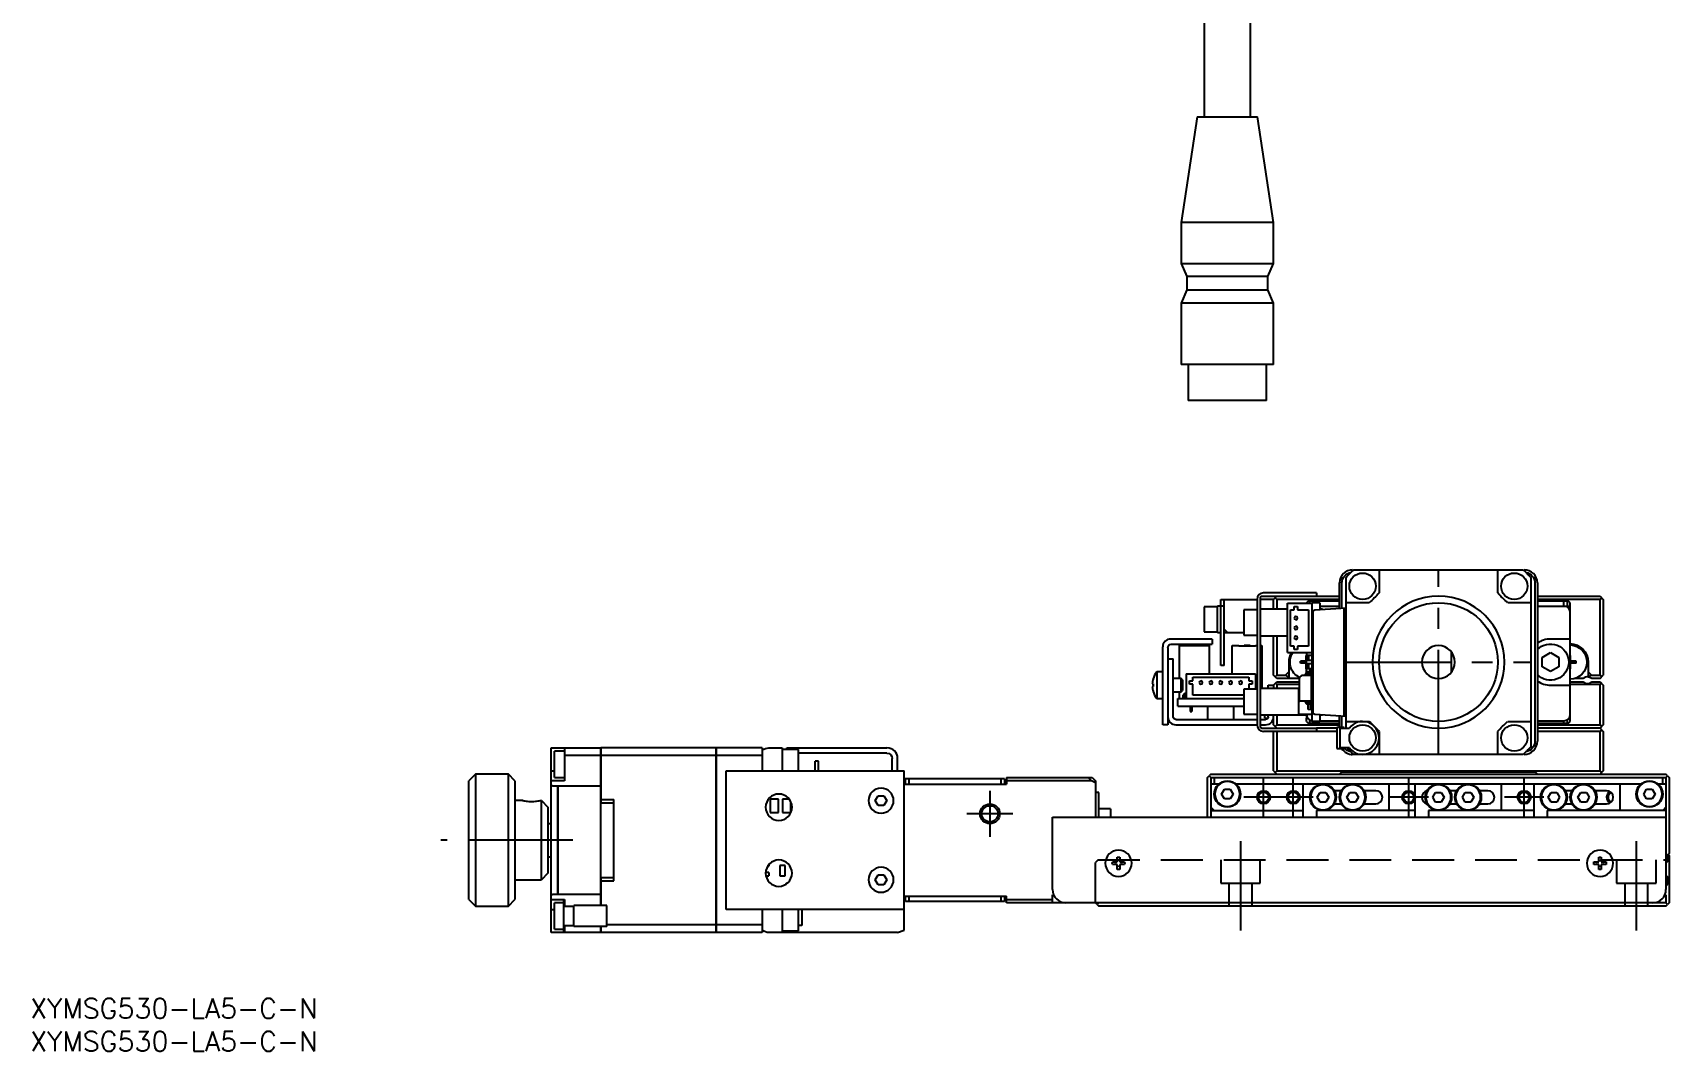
# Model space of a CAD drawing. Extents: x 0 to 434, y -8 to 339.
# Drawn here: x 0.4 to 248.5, y -8 to 146.4 of the extents above; entities that cross this region are included whole.
import ezdxf

# ---------------------------------------------------------------- set-up
doc = ezdxf.new("R2010")
doc.units = 0
doc.header["$LTSCALE"] = 0.5
doc.linetypes.add('CENTER', pattern=[50.8, 31.75, -6.35, 6.35, -6.35])
doc.linetypes.add('DASHED', pattern=[19.05, 12.7, -6.35])
for name, color, linetype in [('MSM_CENTER', 1, 'CENTER'), ('MSM_CONTINUOUS', 7, 'CONTINUOUS'), ('MSM_DASHED', 4, 'DASHED'), ('MSM_NARROW', 5, 'CONTINUOUS'), ('MSM_PART_NUMBER', 7, 'CONTINUOUS')]:
    doc.layers.add(name, color=color, linetype=linetype)
doc.styles.get("Standard").update_dxf_attribs({"font": 'txt.shx', "height": 1, "bigfont": 'bigfont.shx'})

# ---------------------------------------------------------------- blocks, each defined once
blk = doc.blocks.new('*U2')
at = {"layer": 'MSM_PART_NUMBER'}
blk.add_text('XYMSG530-LA5-C-N', height=3, dxfattribs=at).set_placement((0, -3))
blk = doc.blocks.new('*U3')
at = {"layer": 'MSM_PART_NUMBER'}
blk.add_text('XYMSG530-LA5-C-N', height=3, dxfattribs=at).set_placement((0, -8))

msp = doc.modelspace()

# ---------------------------------------------------------------- linework, layer by layer
at = {"layer": 'MSM_CENTER'}
for p, q in [((213.5, 37), (213.5, 65)), ((199.5, 51), (227.5, 51)), ((187, 27.5), (187, 33.5)), ((191.5, 27.5), (191.5, 33.5)), ((209, 27.5), (209, 33.5)), ((226.5, 27.5), (226.5, 33.5)), ((145.5, 31.5), (145.5, 24.5)), ((194.5, 30.5), (184, 30.5)), ((212, 30.5), (206, 30.5)), ((229.5, 30.5), (223.5, 30.5)), ((149, 28), (142, 28)), ((82.25, 24), (62.25, 24)), ((183.5, 23.84), (183.5, 10.3)), ((243.5, 23.84), (243.5, 10.3))]:
    msp.add_line(p, q, dxfattribs=at)
at = {"layer": 'MSM_CONTINUOUS'}
for p, q in [((178, 181.64), (178, 133.64)), ((185, 133.64), (185, 181.64)), ((176.93, 133.64), (174.5, 117.64)), ((176.93, 133.64), (186.07, 133.64)), ((188.5, 117.64), (186.07, 133.64)), ((188.5, 117.64), (174.5, 117.64)), ((174.5, 117.64), (174.5, 111.44)), ((188.5, 111.44), (188.5, 117.64)), ((174.5, 111.44), (188.5, 111.44)), ((174.5, 111.44), (175.35, 109.44)), ((187.65, 109.44), (175.35, 109.44)), ((175.35, 109.44), (175.35, 107.44)), ((187.65, 109.44), (188.5, 111.44)), ((187.65, 107.44), (187.65, 109.44)), ((175.35, 107.44), (174.5, 105.44)), ((175.35, 107.44), (187.65, 107.44)), ((188.5, 105.44), (187.65, 107.44)), ((188.5, 105.44), (174.5, 105.44)), ((174.5, 105.44), (174.5, 96.14)), ((188.5, 96.14), (188.5, 105.44)), ((188.5, 96.14), (174.5, 96.14)), ((175.55, 96.14), (175.55, 90.64)), ((187.45, 90.64), (187.45, 96.14)), ((187.45, 90.64), (175.55, 90.64)), ((200.65, 65), (226.35, 65)), ((204.5, 65), (204.5, 61.5)), ((222.5, 61.5), (222.5, 65)), ((198.5, 59.18), (198.5, 63)), ((198.88, 59.21), (198.88, 63)), ((199.5, 41), (199.5, 63.85)), ((227.5, 63.85), (227.5, 38.15)), ((228.12, 63), (228.12, 39)), ((228.5, 63), (228.5, 39)), ((180.5, 50.5), (180.5, 60.5)), ((180.5, 60.5), (186, 60.5)), ((181, 50.5), (181, 60.5)), ((186, 60.5), (186, 41.5)), ((186.5, 60.8), (186.5, 41.2)), ((188.5, 60.5), (186.5, 60.5)), ((186.7, 61), (195, 61)), ((195, 61.5), (187, 61.5)), ((188.5, 60.5), (189, 61)), ((188.5, 59), (188.5, 60.5)), ((188.75, 60.75), (189, 60.5)), ((198.5, 60.5), (189, 60.5)), ((189, 60.5), (189, 59)), ((190.6, 52.43), (190.6, 59.93)), ((190.6, 59.93), (194.3, 59.93)), ((194, 60.5), (193.5, 60)), ((193.5, 60), (193.5, 59.93)), ((194, 59.93), (194, 60.3)), ((194, 60.3), (198.5, 60.3)), ((195.5, 60), (194.3, 60)), ((194.3, 60), (194.3, 42)), ((194.5, 60.3), (194.5, 60)), ((195, 61.5), (195, 61)), ((195, 61), (198.5, 61)), ((195.5, 60), (195.5, 58.97)), ((203, 60), (199.5, 60)), ((227.5, 60), (224, 60)), ((228.5, 61), (238, 61)), ((238, 60.5), (228.5, 60.5)), ((228.5, 60.3), (233, 60.3)), ((232.5, 59.5), (232.5, 60.3)), ((233.5, 60), (233, 60.5)), ((233, 60.3), (233, 59.5)), ((233.5, 42), (233.5, 60)), ((238, 61), (238.5, 60.5)), ((238, 60.5), (238.25, 60.75)), ((238, 49), (238, 60.5)), ((238.5, 60.5), (238.5, 49)), ((178, 59.4), (178, 55.6)), ((180, 59.4), (178, 59.4)), ((180, 55.5), (180, 59.5)), ((181, 59.5), (180, 59.5)), ((184, 58.9), (184, 55.1)), ((186, 58.9), (184, 58.9)), ((190.6, 59), (186.5, 59)), ((191.1, 58.93), (191.65, 58.93)), ((191.1, 53.43), (191.1, 58.93)), ((191.65, 59.43), (192.15, 59.43)), ((191.65, 58.93), (191.65, 59.43)), ((192.15, 59.43), (192.15, 58.93)), ((192.15, 58.93), (193.8, 58.93)), ((193.8, 58.93), (193.8, 53.43)), ((194.5, 43.38), (194.5, 58.62)), ((194.78, 58.92), (199.5, 59.25)), ((195.5, 59.5), (198.5, 59.5)), ((195.92, 59), (195.5, 59)), ((199.2, 42.77), (199.2, 59.23)), ((228.5, 59.5), (232.5, 59.5)), ((232.5, 59.5), (233.5, 59.5)), ((178, 55.6), (180, 55.6)), ((180, 55.5), (180.5, 55.5)), ((181.5, 55.5), (181, 56)), ((181, 55.5), (184, 55.5)), ((184, 55.1), (186, 55.1)), ((186.5, 55), (190.6, 55)), ((188.5, 49), (188.5, 55)), ((189, 55), (189, 49)), ((171.7, 41.5), (171.7, 53.3)), ((172.5, 53.2), (172.5, 41.5)), ((179.2, 54.5), (172.9, 54.5)), ((173, 53.7), (179.2, 53.7)), ((174.25, 48.5), (174.25, 53.5)), ((174.25, 53.5), (178.75, 53.5)), ((178.75, 53.5), (178.75, 49.2)), ((179.2, 54.5), (179.2, 53.7)), ((182.25, 49.2), (182.25, 53.5)), ((182.25, 53.5), (183.25, 53.5)), ((183.25, 53.5), (183.25, 53.4)), ((185.75, 53.4), (183.25, 53.4)), ((184.05, 53.4), (184.05, 53.5)), ((184.95, 53.5), (184.05, 53.5)), ((184.42, 53.4), (184.42, 53.5)), ((184.57, 53.4), (184.57, 53.5)), ((184.95, 53.4), (184.95, 53.5)), ((185.75, 53.5), (185.75, 53.4)), ((185.75, 53.5), (186, 53.5)), ((186.5, 53.5), (186.75, 53.5)), ((186.75, 53.5), (186.75, 47)), ((190.6, 52.43), (194.3, 52.43)), ((191.65, 53.43), (191.1, 53.43)), ((191.65, 52.93), (191.65, 53.43)), ((192.15, 52.93), (191.65, 52.93)), ((192.15, 53.43), (192.15, 52.93)), ((193.8, 53.43), (192.15, 53.43)), ((193.5, 52.43), (193.5, 52)), ((215.5, 49.5), (215.5, 52.5)), ((229.25, 51.72), (230.5, 52.44)), ((233.5, 54.5), (230.5, 54.5)), ((230.5, 52.44), (231.75, 51.72)), ((172.5, 51.5), (173.3, 51.5)), ((173.3, 42.7), (173.3, 51.5)), ((181, 50.5), (180.5, 50.5)), ((190.8, 51), (190.8, 48.5)), ((192.6, 50.86), (192.6, 51.15)), ((193.39, 51.15), (192.6, 51.15)), ((193.39, 50.86), (192.6, 50.86)), ((193.13, 51.15), (193.13, 50.86)), ((193.45, 52), (193.5, 52)), ((193.45, 51.21), (193.45, 52)), ((193.5, 51.46), (193.45, 51.47)), ((193.45, 50), (193.45, 50.8)), ((193.5, 50.54), (193.45, 50.53)), ((193.45, 50), (193.5, 50)), ((194.3, 52), (193.5, 52)), ((193.5, 49.41), (193.5, 52)), ((194.3, 51.25), (193.5, 51.25)), ((194.3, 50.75), (193.5, 50.75)), ((194.07, 50), (193.5, 50)), ((193.75, 51.25), (193.75, 52)), ((193.75, 50), (193.75, 50.75)), ((193.87, 51.25), (193.87, 52)), ((193.87, 50), (193.87, 50.75)), ((194.07, 49.54), (194.07, 50.05)), ((194.07, 50.05), (194.3, 50.05)), ((194.07, 49.8), (194.3, 49.8)), ((194.07, 49.73), (194.3, 49.73)), ((229.25, 50.28), (229.25, 51.72)), ((230.5, 49.56), (229.25, 50.28)), ((231.75, 50.28), (230.5, 49.56)), ((231.75, 51.72), (231.75, 50.28)), ((233.5, 52), (233.54, 52)), ((233.54, 51.47), (233.5, 51.46)), ((233.54, 50.53), (233.5, 50.54)), ((233.5, 50), (233.54, 50)), ((233.54, 51.21), (233.54, 52)), ((233.54, 50), (233.54, 50.8)), ((234.4, 51.15), (233.6, 51.15)), ((234.4, 50.86), (233.6, 50.86)), ((233.87, 50.86), (233.87, 51.15)), ((234.4, 50.86), (234.4, 51.15)), ((236.2, 51), (236.2, 48.74)), ((170.11, 47.7), (170.24, 47.7)), ((170.24, 47.3), (170.11, 47.3)), ((170.24, 48.45), (170.24, 48.43)), ((170.24, 47.7), (170.24, 47.3)), ((170.8, 49.5), (170.8, 45.5)), ((171.7, 49.5), (170.8, 49.5)), ((174.5, 48.5), (173.3, 48.5)), ((174.5, 46.5), (174.5, 48.5)), ((174.7, 48.3), (174.5, 48.5)), ((174.7, 48.3), (174.7, 46.7)), ((175.25, 49.2), (175.25, 45.5)), ((175.25, 49.2), (185.75, 49.2)), ((175.75, 48.15), (176.25, 48.15)), ((175.75, 47.65), (175.75, 48.15)), ((176.25, 47.65), (175.75, 47.65)), ((176.25, 48.7), (184.75, 48.7)), ((176.25, 48.15), (176.25, 48.7)), ((176.25, 46), (176.25, 47.65)), ((184.75, 48.7), (184.75, 48.15)), ((184.75, 48.15), (185.25, 48.15)), ((184.75, 47.65), (184.75, 46.9)), ((185.25, 47.65), (184.75, 47.65)), ((185.25, 48.15), (185.25, 47.65)), ((185.75, 49.2), (185.75, 46.9)), ((187.7, 47.5), (188.5, 47.5)), ((187.7, 47), (187.7, 47.5)), ((189, 48.5), (188.5, 49)), ((188.5, 47.5), (189, 48)), ((188.5, 47.5), (188.5, 47)), ((189, 49), (188.75, 48.75)), ((189, 47.6), (188.8, 47.8)), ((189, 49), (190.3, 49)), ((192.42, 48.5), (189, 48.5)), ((189, 48), (192.42, 48)), ((189, 47.6), (189, 47)), ((192.42, 47.6), (189, 47.6)), ((190.8, 49.5), (190.3, 49)), ((190.3, 49), (190.8, 48.65)), ((192.42, 45.2), (192.42, 48.58)), ((192.45, 48.65), (192.77, 48.97)), ((192.84, 49), (194.1, 49)), ((193.31, 49.11), (193.31, 49)), ((194.06, 49.5), (193.5, 49.5)), ((193.54, 49.11), (193.54, 49)), ((193.97, 49.44), (193.64, 49.44)), ((193.64, 49.21), (193.97, 49.21)), ((193.75, 49.44), (193.75, 49.5)), ((193.75, 49), (193.75, 49.21)), ((193.87, 49.44), (193.87, 49.5)), ((193.87, 49), (193.87, 49.21)), ((194.2, 48.9), (194.2, 45.2)), ((194.3, 48.31), (194.2, 48.31)), ((194.3, 47.5), (194.2, 47.5)), ((194.3, 49.5), (194.3, 49.5)), ((230.5, 47.5), (233.5, 47.5)), ((233.5, 48), (235.44, 48)), ((238, 47.6), (233.5, 47.6)), ((235.44, 48.5), (234.11, 48.5)), ((236.7, 49), (236.2, 49.5)), ((236.31, 48.73), (236.2, 48.74)), ((236.31, 48.73), (236.7, 49)), ((236.76, 48.5), (236.31, 48.73)), ((236.7, 49), (238, 49)), ((238, 48.5), (236.76, 48.5)), ((236.76, 48), (238, 48)), ((238.25, 48.75), (238, 49)), ((238, 48.5), (238.5, 49)), ((238, 48), (238.5, 47.5)), ((238.2, 47.8), (238, 47.6)), ((238, 41.5), (238, 47.6)), ((238.5, 47.5), (238.5, 41.5)), ((170.24, 46.57), (170.24, 46.55)), ((170.8, 45.5), (171.7, 45.5)), ((173.3, 46.5), (174.5, 46.5)), ((174, 44.3), (174, 45.5)), ((174, 45.5), (184, 45.5)), ((174.25, 45.5), (174.25, 46.5)), ((174.5, 46.5), (174.7, 46.7)), ((174.79, 45.5), (174.79, 46.05)), ((174.79, 46.05), (175.02, 46.05)), ((175.02, 45.5), (175.02, 46.3)), ((175.02, 46.3), (175.25, 46.3)), ((184, 46), (176.25, 46)), ((184, 46.9), (184, 43.1)), ((186, 46.9), (184, 46.9)), ((192.42, 47), (186.5, 47)), ((192.3, 46.9), (192.3, 43.1)), ((192.42, 46.9), (192.3, 46.9)), ((194.1, 45.1), (192.52, 45.1)), ((193.31, 45.1), (193.31, 44.99)), ((193.54, 45.1), (193.54, 44.99)), ((193.64, 44.89), (193.97, 44.89)), ((193.75, 44.89), (193.75, 45.1)), ((194.3, 46.9), (194.2, 46.9)), ((194.3, 46.78), (194.2, 46.78)), ((194.3, 44.78), (194.22, 44.78)), ((173.7, 42.3), (186, 42.3)), ((174, 44.3), (184, 44.3)), ((175.87, 44.3), (175.87, 43.5)), ((175.87, 43.5), (176.12, 43.5)), ((176.12, 44.3), (176.12, 43.5)), ((178.5, 44.3), (178.5, 42.3)), ((182.5, 42.3), (182.5, 44.3)), ((184, 43.1), (186, 43.1)), ((186.5, 43), (193.5, 43)), ((186.5, 42.3), (187.3, 42.3)), ((187.2, 42.5), (187.2, 43)), ((187.2, 42.5), (187.65, 42.5)), ((187.7, 42.7), (187.7, 43)), ((188.5, 41.5), (188.5, 43)), ((189, 43), (189, 41.5)), ((192.3, 43.1), (194.3, 43.1)), ((193.5, 43), (193.5, 42.5)), ((193.5, 42.5), (193.7, 42.5)), ((193.5, 42), (193.5, 42.5)), ((193.97, 44.66), (193.64, 44.66)), ((193.75, 43.83), (193.75, 44.66)), ((194.3, 43.83), (193.75, 43.83)), ((194, 41.7), (194, 42.23)), ((194.07, 44.56), (194.07, 44.05)), ((194.3, 44.36), (194.07, 44.36)), ((194.3, 44.3), (194.07, 44.3)), ((194.3, 44.05), (194.07, 44.05)), ((199.5, 42.75), (194.78, 43.08)), ((195.5, 43.03), (195.5, 42)), ((195.5, 43), (195.92, 43)), ((198.5, 41.1), (198.5, 42.82)), ((198.88, 41.1), (198.88, 42.79)), ((233, 42.23), (233, 41.7)), ((233.3, 42.5), (233.5, 42.5)), ((172.5, 41.5), (171.7, 41.5)), ((173.7, 41.5), (186, 41.5)), ((186.5, 41.5), (187.3, 41.5)), ((186.7, 41), (195, 41)), ((195, 40.5), (187, 40.5)), ((189, 41), (188.5, 41.5)), ((188.5, 34.5), (188.5, 40.5)), ((189, 41.5), (188.75, 41.25)), ((189, 41.5), (198.5, 41.5)), ((189, 40.5), (189, 34.5)), ((193.5, 42), (194, 41.5)), ((198.5, 41.7), (194, 41.7)), ((195.5, 42), (194.3, 42)), ((194.5, 42), (194.5, 41.7)), ((195, 41), (195, 40.5)), ((198.1, 41), (195, 41)), ((198.1, 40.5), (195, 40.5)), ((195.5, 42.1), (198.5, 42.1)), ((199.2, 41.1), (198.1, 41.1)), ((198.1, 41.1), (198.1, 37.9)), ((198.6, 38), (198.6, 41)), ((198.6, 41), (200, 41)), ((199.2, 41), (199.2, 41.1)), ((199.5, 42), (203, 42)), ((204.5, 40.5), (204.5, 37)), ((222.5, 37), (222.5, 40.5)), ((224, 42), (227.5, 42)), ((228.5, 42.1), (232.5, 42.1)), ((233, 41.7), (228.5, 41.7)), ((228.5, 41.5), (238, 41.5)), ((238, 41), (228.5, 41)), ((238, 40.5), (228.5, 40.5)), ((232.5, 41.7), (232.5, 42.1)), ((233, 41.5), (233.5, 42)), ((238.25, 41.25), (238, 41.5)), ((238.5, 41.5), (238, 41)), ((238, 41), (238.5, 40.5)), ((238, 40.5), (238.25, 40.75)), ((238, 34.5), (238, 40.5)), ((238.5, 40.5), (238.5, 34.5)), ((79, 10), (79, 38)), ((79, 38), (86.5, 38)), ((79.5, 33.5), (79.5, 37.5)), ((81, 37.5), (79.5, 37.5)), ((81, 38), (81, 33)), ((86.5, 14.1), (86.5, 38)), ((86.5, 37.99), (86.51, 37.99)), ((86.51, 38), (86.51, 29.65)), ((104, 38), (86.51, 38)), ((104, 10), (104, 38)), ((104, 37.99), (104.01, 37.99)), ((104.01, 38), (104.01, 10)), ((111, 38), (104.01, 38)), ((111, 38), (111, 34.5)), ((112, 38), (114, 38)), ((114, 38), (114, 34.5)), ((116.5, 37.75), (114, 37.75)), ((114.7, 37.75), (114.7, 38)), ((114.7, 38), (129.9, 38)), ((115.2, 38), (115.2, 37.75)), ((116.5, 34.5), (116.5, 37.75)), ((198.1, 37.9), (199.2, 37.9)), ((200, 38), (198.6, 38)), ((199.2, 37.9), (199.2, 38)), ((86.5, 36.85), (81, 36.85)), ((86.5, 36.84), (86.51, 36.84)), ((104, 36.85), (86.51, 36.85)), ((104, 36.84), (104.01, 36.84)), ((111, 36.85), (104.01, 36.85)), ((129.9, 37.2), (116.5, 37.2)), ((119, 34.5), (119, 36)), ((119.5, 36), (119, 36)), ((119.5, 34.5), (119.5, 36)), ((130.7, 34.5), (130.7, 36.4)), ((131.5, 34.5), (131.5, 36.4)), ((226.35, 37), (200.65, 37)), ((67.5, 34), (66.5, 33)), ((66.5, 15), (66.5, 33)), ((67.5, 34), (67.5, 14)), ((72.5, 34), (67.5, 34)), ((72.5, 14), (72.5, 34)), ((73.5, 33), (72.5, 34)), ((73.5, 33), (73.5, 15)), ((79, 34.5), (79.5, 34.5)), ((81, 33), (79, 33)), ((79.5, 33.5), (81, 33.5)), ((105.5, 34.5), (132.5, 34.5)), ((105.5, 13.5), (105.5, 34.5)), ((132.5, 10.38), (132.5, 34.5)), ((147.7, 33.3), (132.5, 33.3)), ((132.5, 32.5), (148, 32.5)), ((132.7, 32.5), (132.7, 33.3)), ((133.2, 33.3), (133.2, 32.5)), ((147.2, 32.5), (147.2, 33.3)), ((147.7, 33.3), (147.7, 32.5)), ((148, 33.5), (148, 32.5)), ((148, 33.5), (161, 33.5)), ((160.89, 33), (148, 33)), ((160.89, 33), (160.39, 33.5)), ((161.5, 32.69), (160.89, 33)), ((161, 33.5), (161.5, 33)), ((161.5, 33), (161.5, 27.5)), ((178.5, 33.5), (178.75, 33.75)), ((178.5, 27.5), (178.5, 33.5)), ((179, 34), (178.75, 33.75)), ((178.75, 33.75), (179, 33.5)), ((179, 34), (248, 34)), ((179, 33.5), (248, 33.5)), ((179, 33.5), (179, 27.5)), ((180.18, 32.5), (179, 32.5)), ((179.5, 33.5), (179.5, 32.5)), ((244.18, 32.5), (182.82, 32.5)), ((188.5, 34.5), (188.75, 34.25)), ((188.75, 34.25), (189, 34.5)), ((189, 34), (188.75, 34.25)), ((189, 34.5), (238, 34.5)), ((193, 27.5), (193, 32.5)), ((198.5, 34), (198.8, 34.3)), ((228.2, 34.3), (198.8, 34.3)), ((206, 32.5), (206, 28.5)), ((210, 27.5), (210, 32.5)), ((223, 32.5), (223, 28.5)), ((228, 27.5), (228, 32.5)), ((228.2, 34.3), (228.5, 34)), ((238, 34.5), (238.25, 34.25)), ((238.5, 34.5), (238, 34)), ((241, 32.5), (241, 28.5)), ((248, 32.5), (246.82, 32.5)), ((247.5, 32.5), (247.5, 33.5)), ((248.25, 33.75), (248, 34)), ((248, 33.5), (248.25, 33.75)), ((248, 33.5), (248, 16.5)), ((248.25, 33.75), (248.5, 33.5)), ((248.5, 33.5), (248.5, 22)), ((74.75, 30), (73.5, 30)), ((77.25, 30), (77.5, 30)), ((77.5, 18), (77.5, 30)), ((77.5, 30), (78.5, 29)), ((79.2, 32.23), (79, 32.23)), ((79.2, 32.25), (79.2, 32.23)), ((79.2, 32.25), (80, 32.25)), ((80, 15.75), (80, 32.25)), ((80, 32.24), (80.01, 32.24)), ((80.01, 32.25), (86.5, 32.25)), ((80.01, 32.25), (80.01, 15.75)), ((86.51, 30.15), (88.5, 30.15)), ((88.5, 17.85), (88.5, 30.15)), ((113.43, 30.22), (112.18, 30.22)), ((112.18, 30.22), (112.18, 28.22)), ((113.43, 28.22), (113.43, 30.22)), ((115.08, 30.22), (114.08, 30.22)), ((114.08, 30.22), (114.08, 28.22)), ((115.33, 28.22), (115.33, 29.8)), ((128.13, 30), (128.57, 30.75)), ((128.57, 29.25), (128.13, 30)), ((128.57, 30.75), (129.43, 30.75)), ((129.43, 30.75), (129.87, 30)), ((129.87, 30), (129.43, 29.25)), ((162, 31.25), (161.5, 31.25)), ((162, 27.5), (162, 31.25)), ((180.63, 31), (181.07, 31.75)), ((181.07, 30.25), (180.63, 31)), ((181.07, 31.75), (181.93, 31.75)), ((181.93, 30.25), (181.07, 30.25)), ((181.93, 31.75), (182.37, 31)), ((182.37, 31), (181.93, 30.25)), ((195.13, 30.5), (195.57, 31.25)), ((195.57, 29.75), (195.13, 30.5)), ((195.57, 31.25), (196.43, 31.25)), ((196.43, 31.25), (196.87, 30.5)), ((196.87, 30.5), (196.43, 29.75)), ((198.77, 31.5), (197.73, 31.5)), ((199.63, 30.5), (200.07, 31.25)), ((200.07, 29.75), (199.63, 30.5)), ((200.07, 31.25), (200.93, 31.25)), ((200.93, 31.25), (201.37, 30.5)), ((201.37, 30.5), (200.93, 29.75)), ((204, 31.5), (202.23, 31.5)), ((212.63, 30.5), (213.07, 31.25)), ((213.07, 29.75), (212.63, 30.5)), ((213.07, 31.25), (213.93, 31.25)), ((213.93, 31.25), (214.37, 30.5)), ((214.37, 30.5), (213.93, 29.75)), ((216.27, 31.5), (215.23, 31.5)), ((217.13, 30.5), (217.57, 31.25)), ((217.57, 29.75), (217.13, 30.5)), ((217.57, 31.25), (218.43, 31.25)), ((218.43, 31.25), (218.87, 30.5)), ((218.87, 30.5), (218.43, 29.75)), ((221, 31.5), (219.73, 31.5)), ((230.13, 30.5), (230.57, 31.25)), ((230.57, 29.75), (230.13, 30.5)), ((230.57, 31.25), (231.43, 31.25)), ((231.43, 31.25), (231.87, 30.5)), ((231.87, 30.5), (231.43, 29.75)), ((233.77, 31.5), (232.73, 31.5)), ((234.63, 30.5), (235.07, 31.25)), ((235.07, 29.75), (234.63, 30.5)), ((235.07, 31.25), (235.93, 31.25)), ((235.93, 31.25), (236.37, 30.5)), ((236.37, 30.5), (235.93, 29.75)), ((239, 31.5), (237.23, 31.5)), ((244.63, 31), (245.07, 31.75)), ((245.07, 30.25), (244.63, 31)), ((245.07, 31.75), (245.93, 31.75)), ((245.93, 30.25), (245.07, 30.25)), ((245.93, 31.75), (246.37, 31)), ((246.37, 31), (245.93, 30.25)), ((78.5, 29), (78.5, 19)), ((86.5, 29.65), (88.5, 29.65)), ((112.18, 28.22), (113.43, 28.22)), ((114.08, 28.22), (115.33, 28.22)), ((129.43, 29.25), (128.57, 29.25)), ((155, 16.5), (155, 27.5)), ((155, 27.5), (248, 27.5)), ((163.8, 28.75), (162, 28.75)), ((163.8, 28.75), (163.8, 27.5)), ((179.5, 28.5), (179, 29)), ((179, 28.5), (193, 28.5)), ((210, 28.5), (195, 28.5)), ((195, 28.5), (195, 27.5)), ((196.43, 29.75), (195.57, 29.75)), ((197.73, 29.5), (198.77, 29.5)), ((200.93, 29.75), (200.07, 29.75)), ((202.23, 29.5), (204, 29.5)), ((228, 28.5), (212, 28.5)), ((212, 28.5), (212, 27.5)), ((213.93, 29.75), (213.07, 29.75)), ((215.23, 29.5), (216.27, 29.5)), ((218.43, 29.75), (217.57, 29.75)), ((219.73, 29.5), (221, 29.5)), ((248, 28.5), (230, 28.5)), ((230, 28.5), (230, 27.5)), ((231.43, 29.75), (230.57, 29.75)), ((232.73, 29.5), (233.77, 29.5)), ((235.93, 29.75), (235.07, 29.75)), ((237.23, 29.5), (239, 29.5)), ((248, 29), (247.5, 28.5)), ((79, 26.5), (78.5, 26.5)), ((78.5, 21.5), (79, 21.5)), ((111.81, 20.08), (112, 20.08)), ((112, 20.33), (112, 20.08)), ((114.47, 20.18), (113.67, 20.18)), ((113.67, 20.18), (113.67, 18.58)), ((114.47, 18.58), (114.47, 20.18)), ((164.07, 20.7), (164.8, 20.7)), ((164.8, 20.3), (164.07, 20.3)), ((164.8, 20.7), (164.8, 21.43)), ((164.8, 19.57), (164.8, 20.3)), ((165.2, 21.43), (165.2, 20.7)), ((165.2, 20.7), (165.93, 20.7)), ((165.2, 20.3), (165.2, 19.57)), ((165.93, 20.3), (165.2, 20.3)), ((237.07, 20.7), (237.8, 20.7)), ((237.8, 20.3), (237.07, 20.3)), ((237.8, 20.7), (237.8, 21.43)), ((237.8, 19.57), (237.8, 20.3)), ((238.2, 21.43), (238.2, 20.7)), ((238.2, 20.7), (238.93, 20.7)), ((238.2, 20.3), (238.2, 19.57)), ((238.93, 20.3), (238.2, 20.3)), ((248.25, 21.75), (248, 22)), ((248.25, 21.75), (248, 21.5)), ((248, 21.4), (248.1, 21.4)), ((248, 21.2), (248.5, 21.2)), ((248, 20.5), (248.5, 21)), ((248, 21), (248.5, 21)), ((248.5, 22), (248.25, 21.75)), ((248.35, 21.85), (248.5, 21.7)), ((248.4, 21.9), (248.4, 21.7)), ((248.5, 21.7), (248.5, 14.5)), ((73.5, 18), (77.5, 18)), ((78.5, 19), (77.5, 18)), ((86.5, 18.35), (88.5, 18.35)), ((86.51, 18.35), (86.51, 14.1)), ((86.51, 17.85), (88.5, 17.85)), ((112, 19.08), (111.5, 19.08)), ((111.55, 18.58), (112, 18.58)), ((112, 19.08), (112, 18.58)), ((113.67, 18.58), (114.47, 18.58)), ((128.13, 18), (128.57, 18.75)), ((128.57, 17.25), (128.13, 18)), ((128.57, 18.75), (129.43, 18.75)), ((129.43, 18.75), (129.87, 18)), ((129.87, 18), (129.43, 17.25)), ((248, 18.5), (248.3, 18.5)), ((248.3, 17.3), (248.3, 18.5)), ((66.5, 15), (67.5, 14)), ((72.5, 14), (73.5, 15)), ((79, 15.77), (79.2, 15.77)), ((79, 15), (81, 15)), ((79.2, 15.77), (79.2, 15.75)), ((80, 15.75), (79.2, 15.75)), ((80, 15.76), (80.01, 15.76)), ((86.5, 15.75), (80.01, 15.75)), ((80.9, 10), (80.9, 15)), ((81, 15), (81, 14)), ((129.43, 17.25), (128.57, 17.25)), ((132.5, 15.5), (148, 15.5)), ((132.7, 14.7), (132.7, 15.5)), ((133.2, 15.5), (133.2, 14.7)), ((147.2, 14.7), (147.2, 15.5)), ((147.7, 15.5), (147.7, 14.7)), ((148, 14.5), (148, 15.5)), ((148, 15), (155, 15)), ((155, 14.5), (155, 15.7)), ((248, 17.3), (248.3, 17.3)), ((248, 15.7), (248, 14.5)), ((67.5, 14), (72.5, 14)), ((79, 13.5), (79.5, 13.5)), ((79.5, 10.5), (79.5, 14.5)), ((80.9, 14.5), (79.5, 14.5)), ((80.9, 14), (82.4, 14)), ((87.4, 14.1), (82.4, 14.1)), ((82.4, 10.9), (82.4, 14.1)), ((87.4, 10.9), (87.4, 14.1)), ((132.5, 13.5), (105.5, 13.5)), ((111, 13.5), (111, 10)), ((114, 13.5), (114, 10)), ((116.5, 10.25), (116.5, 13.5)), ((117, 13.5), (117, 11.05)), ((147.7, 14.7), (132.7, 14.7)), ((248, 14.5), (148, 14.5)), ((161.75, 14.25), (161.5, 14.5)), ((162, 14.5), (161.75, 14.25)), ((161.75, 14.25), (162, 14)), ((248, 14), (162, 14)), ((248.25, 14.25), (248, 14.5)), ((248, 14), (248.25, 14.25)), ((248.5, 14.5), (248.25, 14.25)), ((86.5, 10), (79, 10)), ((79.5, 10.5), (80.9, 10.5)), ((82.4, 11), (80.9, 11)), ((81, 11), (81, 10)), ((87.4, 10.9), (82.4, 10.9)), ((86.5, 10), (86.5, 10.9)), ((86.5, 10.01), (86.51, 10.01)), ((86.51, 10.9), (86.51, 10)), ((104, 10), (86.51, 10)), ((104, 11.15), (87.4, 11.15)), ((104, 11.16), (104.01, 11.16)), ((104, 10.01), (104.01, 10.01)), ((111, 11.15), (104.01, 11.15)), ((111, 10), (104.01, 10)), ((131.5, 10), (112, 10)), ((114, 10.25), (116.5, 10.25)), ((117, 11.05), (116.5, 11.05)), ((131.5, 10), (132.5, 10.38))]:
    msp.add_line(p, q, dxfattribs=at)
for centre, radius in [((202, 62.5), 2), ((225, 62.5), 2), ((213.5, 51), 9), ((202, 39.5), 2), ((225, 39.5), 2), ((181.5, 31), 2), ((196, 30.5), 2), ((200.5, 30.5), 2), ((213.5, 30.5), 2), ((218, 30.5), 2), ((231, 30.5), 2), ((235.5, 30.5), 2), ((245.5, 31), 2), ((187, 30.5), 0.783), ((191.5, 30.5), 0.783), ((209, 30.5), 0.783), ((226.5, 30.5), 0.783), ((145.5, 28), 1.23)]:
    msp.add_circle(centre, radius, dxfattribs=at)
at = {"layer": 'MSM_CONTINUOUS', "extrusion": (0, 0, -1)}
for centre, radius in [((-213.5, 51), 10), ((-191.9, 57.68), 0.25), ((-191.9, 56.18), 0.25), ((-191.9, 54.68), 0.25), ((-213.5, 51), 2.5), ((-177.5, 47.9), 0.25), ((-179, 47.9), 0.25), ((-180.5, 47.9), 0.25), ((-182, 47.9), 0.25), ((-183.5, 47.9), 0.25), ((-181.5, 31), 1.9), ((-196, 30.5), 1.9), ((-200.5, 30.5), 1.9), ((-213.5, 30.5), 1.9), ((-218, 30.5), 1.9), ((-231, 30.5), 1.9), ((-235.5, 30.5), 1.9), ((-245.5, 31), 1.9), ((-113.5, 29), 2), ((-129, 30), 1.9), ((-165, 20.5), 2), ((-238, 20.5), 2), ((-113.5, 19), 2), ((-129, 18), 1.9)]:
    msp.add_circle(centre, radius, dxfattribs=at)
at = {"layer": 'MSM_CONTINUOUS'}
for centre, radius, start, end in [((200.5, 63), 2, 90, 180), ((226.5, 63), 2, 0, 90), ((187, 60.5), 1, 90, 180), ((232.5, 58.5), 1, 0, 90), ((172.9, 53.3), 1.2, 90, 180), ((193.6, 51), 2.8, 149.4075, 180), ((230.5, 51), 3.5, 90, 124.8499), ((173.3, 47.5), 3.19, 163.0947, 176.4096), ((173.3, 47.5), 3.19, 183.5904, 196.9053), ((173.3, 47.5), 3.2, 141.3178, 162.73), ((192.52, 48.58), 0.1, 135, 180), ((192.84, 48.9), 0.1, 90, 135), ((193.64, 49.11), 0.33, 90, 180), ((193.97, 49.54), 0.33, 270, 0), ((194.1, 48.9), 0.1, 0, 90), ((230.5, 51), 3.5, 235.1501, 270), ((236.1, 47.75), 1, 84.2608, 131.4096), ((236.1, 48.75), 1, 228.5904, 311.4096), ((173.3, 47.5), 3.2, 197.27, 218.6822), ((192.52, 45.2), 0.1, 180, 270), ((193.64, 44.99), 0.33, 180, 270), ((193.97, 44.56), 0.33, 0, 90), ((194.1, 45.2), 0.1, 270, 0), ((173.7, 42.7), 1.2, 180, 270), ((187.3, 42.7), 1.2, 270, 0), ((194.5, 43.1), 1, 180, 258.463), ((232.5, 43.1), 1, 270, 0), ((187, 41.5), 1, 180, 270), ((202, 39.5), 2.5, 216.8699, 143.1301), ((129.9, 36.4), 1.6, 0, 90), ((200.5, 39), 2, 213.367, 270), ((226.5, 39), 2, 270, 0), ((76, 35.87), 6, 257.9765, 282.0235), ((204, 30.5), 1, 270, 90), ((212, 30.5), 1, 104.4775, 255.5225), ((221, 30.5), 1, 270, 90), ((239, 30.5), 1, 270, 90), ((240, 30.5), 0.783, 113.0634, 246.9366), ((165, 20.5), 0.435, 152.6335, 207.3665), ((165, 20.5), 0.435, 62.6335, 117.3665), ((165, 20.5), 0.435, 242.6335, 297.3665), ((165, 20.5), 0.435, 332.6335, 27.3665), ((238, 20.5), 0.435, 152.6335, 207.3665), ((238, 20.5), 0.435, 62.6335, 117.3665), ((238, 20.5), 0.435, 242.6335, 297.3665), ((238, 20.5), 0.435, 332.6335, 27.3665), ((248.1, 21.7), 0.3, 270, 0), ((157, 16.5), 2, 180, 270), ((246, 16.5), 2, 270, 0)]:
    msp.add_arc(centre, radius, start, end, dxfattribs=at)
at = {"layer": 'MSM_CONTINUOUS', "extrusion": (0, 0, -1)}
for centre, radius, start, end in [((-200.5, 63), 1.62, 0, 80.2735), ((-213.5, 51), 19, 42.5369, 47.4631), ((-213.5, 51), 19, 132.5369, 137.4631), ((-226.5, 63), 1.62, 99.7265, 180), ((-186.7, 60.8), 0.2, 0, 90), ((-190.34, 74.16), 19, 221.7998, 228.2002), ((-236.66, 74.16), 19, 311.7998, 318.2002), ((-194.8, 58.62), 0.3, 0, 86), ((-173, 53.2), 0.5, 0, 90), ((-193.6, 51), 2.6, 295.911, 33.2352), ((-230.5, 51), 2.75, 43.3418, 316.6582), ((-233.4, 51), 2.8, 92.0467, 180), ((-233.4, 51), 2.6, 92.2042, 267.7958), ((-193.39, 51.21), 0.06, 180, 270), ((-193.39, 50.8), 0.06, 90, 180), ((-233.6, 51.21), 0.06, 270, 0), ((-233.6, 50.8), 0.06, 0, 90), ((-193.64, 49.11), 0.1, 0, 90), ((-193.97, 49.54), 0.1, 180, 270), ((-193.64, 44.99), 0.1, 270, 0), ((-173.7, 42.7), 0.4, 270, 0), ((-187.3, 42.7), 0.4, 180, 270), ((-193.97, 44.56), 0.1, 90, 180), ((-194.8, 43.38), 0.3, 274, 360), ((-186.7, 41.2), 0.2, 270, 0), ((-190.34, 27.84), 19, 131.7998, 138.2002), ((-236.66, 27.84), 19, 41.7998, 48.2002), ((-112, 36.5), 1.5, 48.1897, 90), ((-200.5, 39), 1.62, 279.7265, 321.8273), ((-213.5, 51), 19, 312.5369, 316.8264), ((-213.5, 51), 19, 222.5369, 227.4631), ((-226.5, 39), 1.62, 180, 260.2735), ((-129.9, 36.4), 0.8, 90, 180), ((-165, 20.5), 0.95, 347.8468, 12.1532), ((-165, 20.5), 0.95, 77.8468, 102.1532), ((-165, 20.5), 0.95, 167.8468, 192.1532), ((-238, 20.5), 0.95, 347.8468, 12.1532), ((-238, 20.5), 0.95, 77.8468, 102.1532), ((-238, 20.5), 0.95, 167.8468, 192.1532), ((-114.8, 17.33), 0.2, 359.1926, 104.9266), ((-165, 20.5), 0.95, 257.8468, 282.1532), ((-238, 20.5), 0.95, 257.8468, 282.1532), ((-112, 11.5), 1.5, 270, 311.8103)]:
    msp.add_arc(centre, radius, start, end, dxfattribs=at)
at = {"layer": 'MSM_DASHED'}
for p, q in [((161.9, 21), (161.5, 20.6)), ((161.5, 14.5), (161.5, 20.6)), ((161.9, 21), (248, 21)), ((180.5, 21), (180.5, 17.5)), ((186.5, 17.5), (186.5, 21)), ((240.5, 21), (240.5, 17.5)), ((246.5, 17.5), (246.5, 21)), ((180.5, 17.5), (186.5, 17.5)), ((181.75, 17.5), (181.75, 14)), ((185.25, 14), (185.25, 17.5)), ((240.5, 17.5), (246.5, 17.5)), ((241.75, 17.5), (241.75, 14)), ((245.25, 14), (245.25, 17.5))]:
    msp.add_line(p, q, dxfattribs=at)
at = {"layer": 'MSM_NARROW'}
for centre, radius in [((187, 30.5), 1), ((191.5, 30.5), 1), ((209, 30.5), 1), ((226.5, 30.5), 1), ((145.5, 28), 1.5)]:
    msp.add_circle(centre, radius, dxfattribs=at)
at = {"layer": 'MSM_NARROW', "extrusion": (0, 0, -1)}
msp.add_arc((-76, 35.79), 5.98, 255.5136, 284.4864, dxfattribs=at)
at = {"layer": 'MSM_NARROW'}
msp.add_arc((240, 30.5), 1, 120, 240, dxfattribs=at)

# ---------------------------------------------------------------- block references
at = {"layer": 'MSM_CONTINUOUS'}
for name in ['*U2', '*U3']:
    msp.add_blockref(name, (0, 0), dxfattribs=at)

doc.saveas('drawing.dxf')
